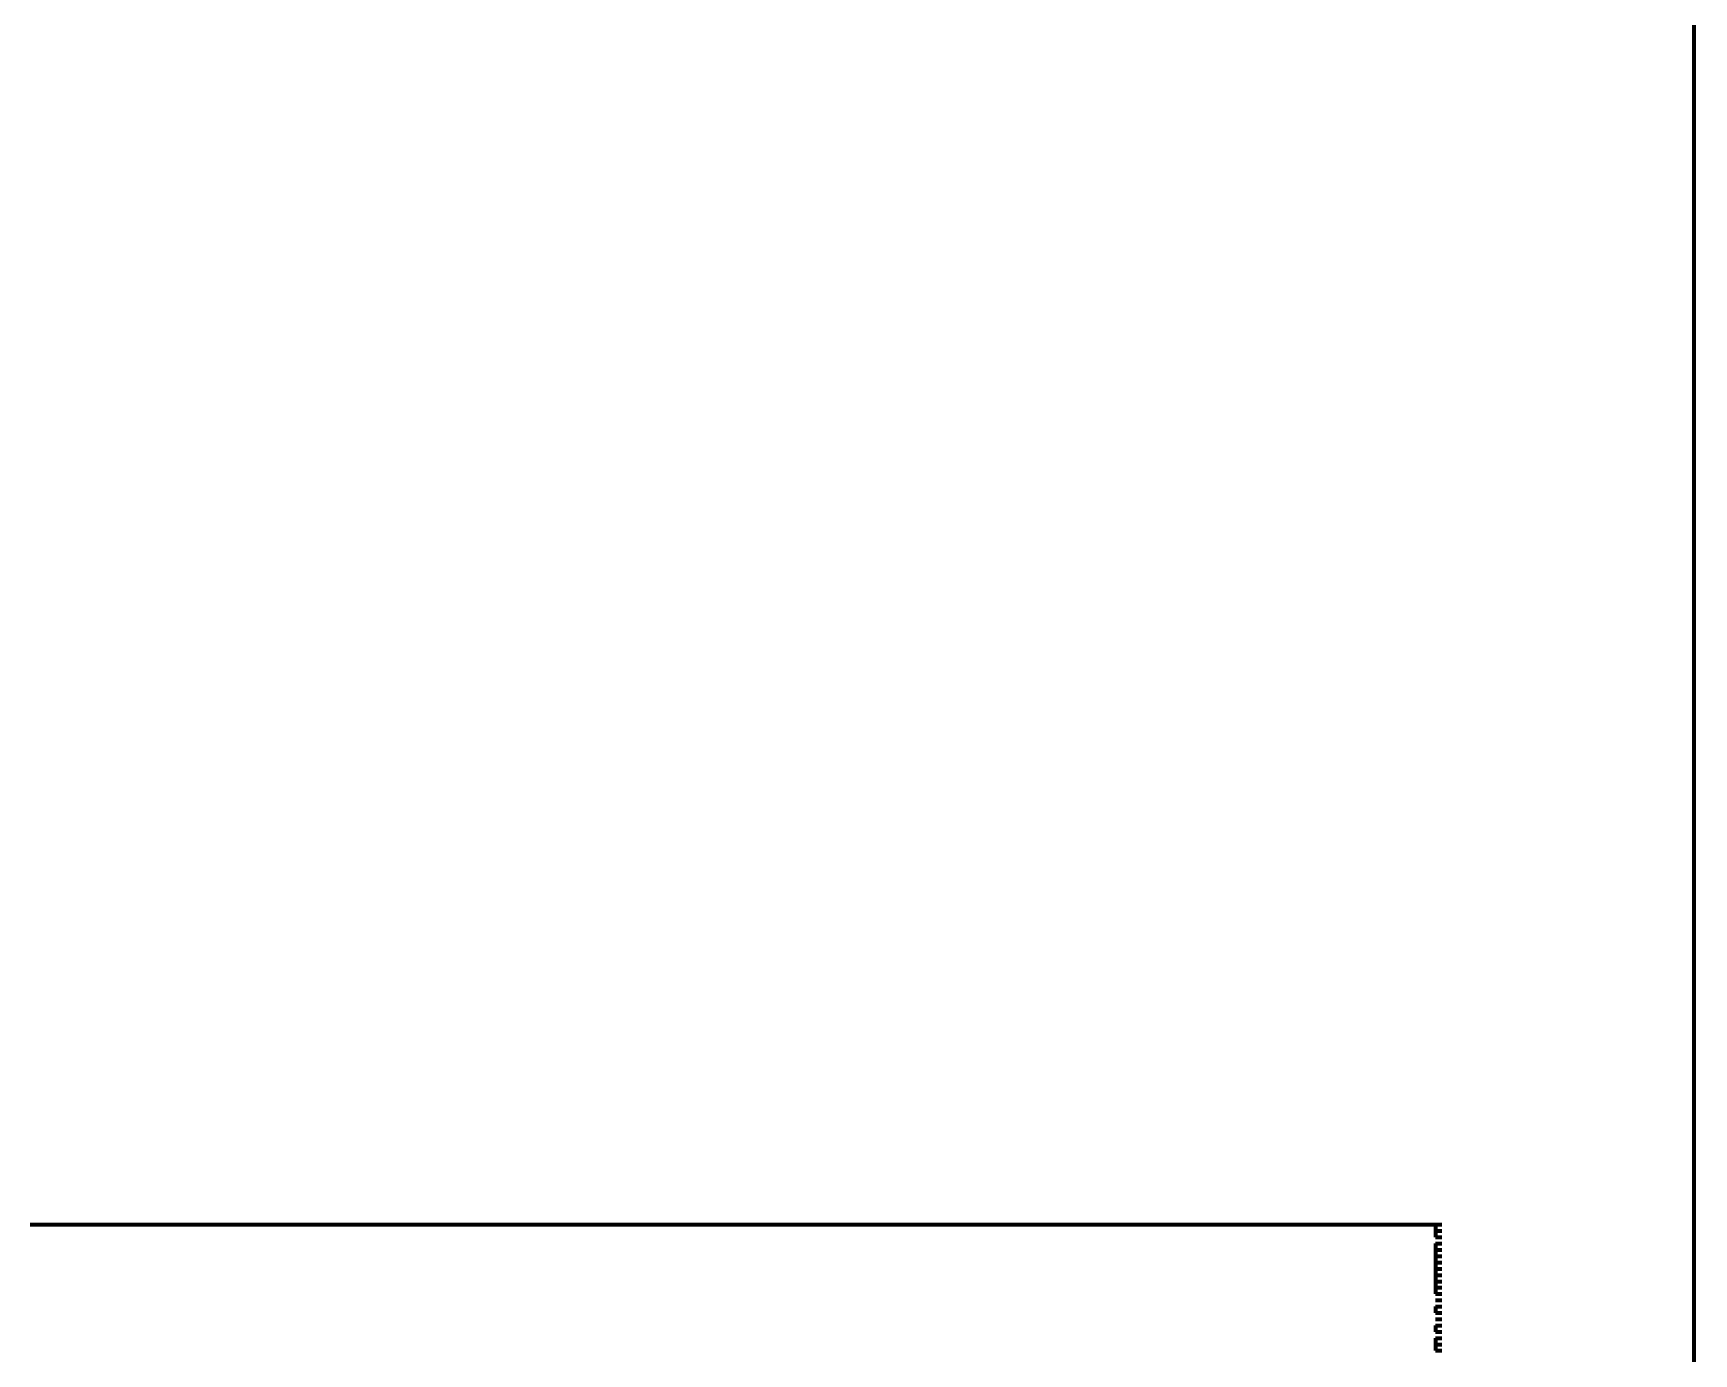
# Model space of a CAD drawing. Header units: inches. Extents: x 16 to 776, y 37 to 575.
# Drawn here: x 369.42 to 413.33, y 258.25 to 293.19 of the extents above; entities that cross this region are included whole.
import ezdxf

# ---------------------------------------------------------------- set-up
doc = ezdxf.new("R2010")
doc.units = ezdxf.units.IN
doc.header["$MEASUREMENT"] = 0
doc.layers.add('P', color=250, linetype='CONTINUOUS', lineweight=100)

msp = doc.modelspace()

# ---------------------------------------------------------------- linework, layer by layer
at = {"layer": 'P', "color": 0, "linetype": 'Continuous'}
for points in [[(54.833, 490.833), (413.333, 490.833), (413.333, 96.167), (54.833, 96.167), (54.833, 490.833)], [(220.833, 490.833), (413.333, 490.833), (413.333, 96.167), (220.833, 96.167), (220.833, 490.833)], [(369.333, 261.667), (369.5, 261.667)], [(369.5, 261.667), (369.667, 261.667)], [(369.5, 261.667), (369.667, 261.667)], [(369.667, 261.667), (369.667, 261.667)], [(369.667, 261.667), (369.667, 261.667)], [(369.667, 261.667), (369.833, 261.667)], [(369.667, 261.667), (369.833, 261.667)], [(369.833, 261.667), (370, 261.667)], [(369.833, 261.667), (370, 261.667)], [(370, 261.667), (370, 261.667)], [(370, 261.667), (370, 261.667)], [(370, 261.667), (370.167, 261.667)], [(370.167, 261.667), (370.333, 261.667)], [(370.167, 261.667), (370.333, 261.667)], [(370.333, 261.667), (370.5, 261.667)], [(370.333, 261.667), (370.5, 261.667)], [(370.5, 261.667), (370.5, 261.667)], [(370.5, 261.667), (370.5, 261.667)], [(370.5, 261.667), (370.667, 261.667)], [(370.667, 261.667), (370.833, 261.667)], [(370.667, 261.667), (370.833, 261.667)], [(370.833, 261.667), (371, 261.667)], [(370.833, 261.667), (371, 261.667)], [(371, 261.667), (371, 261.667)], [(371, 261.667), (371, 261.667)], [(371, 261.667), (371.167, 261.667)], [(371.167, 261.667), (371.333, 261.667)], [(371.167, 261.667), (371.333, 261.667)], [(371.333, 261.667), (371.333, 261.667)], [(371.333, 261.667), (371.333, 261.667)], [(371.333, 261.667), (371.5, 261.667)], [(371.333, 261.667), (371.5, 261.667)], [(371.5, 261.667), (371.667, 261.667)], [(371.667, 261.667), (371.833, 261.667)], [(371.667, 261.667), (371.833, 261.667)], [(371.833, 261.667), (371.833, 261.667)], [(371.833, 261.667), (371.833, 261.667)], [(371.833, 261.667), (372, 261.667)], [(371.833, 261.667), (372, 261.667)], [(372, 261.667), (372.167, 261.667)], [(372, 261.667), (372.167, 261.667)], [(372.167, 261.667), (372.167, 261.667)], [(372.167, 261.667), (372.333, 261.667)], [(372.167, 261.667), (372.333, 261.667)], [(372.333, 261.667), (372.5, 261.667)], [(372.333, 261.667), (372.5, 261.667)], [(372.5, 261.667), (372.667, 261.667)], [(372.5, 261.667), (372.667, 261.667)], [(372.667, 261.667), (372.667, 261.667)], [(372.667, 261.667), (372.833, 261.667)], [(372.667, 261.667), (372.833, 261.667)], [(372.833, 261.667), (373, 261.667)], [(372.833, 261.667), (373, 261.667)], [(373, 261.667), (373, 261.667)], [(373, 261.667), (373, 261.667)], [(373, 261.667), (373.167, 261.667)], [(373.167, 261.667), (373.333, 261.667)], [(373.167, 261.667), (373.333, 261.667)], [(373.333, 261.667), (373.5, 261.667)], [(373.333, 261.667), (373.5, 261.667)], [(373.5, 261.667), (373.5, 261.667)], [(373.5, 261.667), (373.5, 261.667)], [(373.5, 261.667), (373.667, 261.667)], [(373.5, 261.667), (373.667, 261.667)], [(373.667, 261.667), (373.833, 261.667)], [(373.833, 261.667), (374, 261.667)], [(373.833, 261.667), (374, 261.667)], [(374, 261.667), (374, 261.667)], [(374, 261.667), (374, 261.667)], [(374, 261.667), (374.167, 261.667)], [(374, 261.667), (374.167, 261.667)], [(374.167, 261.667), (374.333, 261.667)], [(374.333, 261.667), (374.333, 261.667)], [(374.333, 261.667), (374.333, 261.667)], [(374.333, 261.667), (374.5, 261.667)], [(374.333, 261.667), (374.5, 261.667)], [(374.5, 261.667), (374.667, 261.667)], [(374.5, 261.667), (374.667, 261.667)], [(374.667, 261.667), (374.833, 261.667)], [(374.833, 261.667), (374.833, 261.667)], [(374.833, 261.667), (374.833, 261.667)], [(374.833, 261.667), (375, 261.667)], [(374.833, 261.667), (375, 261.667)], [(375, 261.667), (375.167, 261.667)], [(375, 261.667), (375.167, 261.667)], [(375.167, 261.667), (375.167, 261.667)], [(375.167, 261.667), (375.333, 261.667)], [(375.167, 261.667), (375.333, 261.667)], [(375.333, 261.667), (375.5, 261.667)], [(375.333, 261.667), (375.5, 261.667)], [(375.5, 261.667), (375.667, 261.667)], [(375.5, 261.667), (375.667, 261.667)], [(375.667, 261.667), (375.667, 261.667)], [(375.667, 261.667), (375.667, 261.667)], [(375.667, 261.667), (375.833, 261.667)], [(375.833, 261.667), (376, 261.667)], [(375.833, 261.667), (376, 261.667)], [(376, 261.667), (376, 261.667)], [(376, 261.667), (376, 261.667)], [(376, 261.667), (376.167, 261.667)], [(376, 261.667), (376.167, 261.667)], [(376.167, 261.667), (376.333, 261.667)], [(376.333, 261.667), (376.5, 261.667)], [(376.333, 261.667), (376.5, 261.667)], [(376.5, 261.667), (376.5, 261.667)], [(376.5, 261.667), (376.5, 261.667)], [(376.5, 261.667), (376.667, 261.667)], [(376.5, 261.667), (376.667, 261.667)], [(376.667, 261.667), (376.833, 261.667)], [(376.833, 261.667), (377, 261.667)], [(376.833, 261.667), (377, 261.667)], [(377, 261.667), (377, 261.667)], [(377, 261.667), (377, 261.667)], [(377, 261.667), (377.167, 261.667)], [(377, 261.667), (377.167, 261.667)], [(377.167, 261.667), (377.333, 261.667)], [(377.333, 261.667), (377.333, 261.667)], [(377.333, 261.667), (377.333, 261.667)], [(377.333, 261.667), (377.5, 261.667)], [(377.333, 261.667), (377.5, 261.667)], [(377.5, 261.667), (377.667, 261.667)], [(377.5, 261.667), (377.667, 261.667)], [(377.667, 261.667), (377.833, 261.667)], [(377.667, 261.667), (377.833, 261.667)], [(377.833, 261.667), (377.833, 261.667)], [(377.833, 261.667), (377.833, 261.667)], [(377.833, 261.667), (378, 261.667)], [(378, 261.667), (378.167, 261.667)], [(378, 261.667), (378.167, 261.667)], [(378.167, 261.667), (378.167, 261.667)], [(378.167, 261.667), (378.167, 261.667)], [(378.167, 261.667), (378.333, 261.667)], [(378.167, 261.667), (378.333, 261.667)], [(378.333, 261.667), (378.5, 261.667)], [(378.5, 261.667), (378.667, 261.667)], [(378.5, 261.667), (378.667, 261.667)], [(378.667, 261.667), (378.667, 261.667)], [(378.667, 261.667), (378.667, 261.667)], [(378.667, 261.667), (378.833, 261.667)], [(378.667, 261.667), (378.833, 261.667)], [(378.833, 261.667), (379, 261.667)], [(379, 261.667), (379, 261.667)], [(379, 261.667), (379, 261.667)], [(379, 261.667), (379.167, 261.667)], [(379, 261.667), (379.167, 261.667)], [(379.167, 261.667), (379.333, 261.667)], [(379.167, 261.667), (379.333, 261.667)], [(379.333, 261.667), (379.5, 261.667)], [(379.5, 261.667), (379.5, 261.667)], [(379.5, 261.667), (379.5, 261.667)], [(379.5, 261.667), (379.667, 261.667)], [(379.5, 261.667), (379.667, 261.667)], [(379.667, 261.667), (379.833, 261.667)], [(379.667, 261.667), (379.833, 261.667)], [(379.833, 261.667), (380, 261.667)], [(379.833, 261.667), (380, 261.667)], [(380, 261.667), (380, 261.667)], [(380, 261.667), (380.167, 261.667)], [(380, 261.667), (380.167, 261.667)], [(380.167, 261.667), (380.333, 261.667)], [(380.167, 261.667), (380.333, 261.667)], [(380.333, 261.667), (380.333, 261.667)], [(380.333, 261.667), (380.333, 261.667)], [(380.333, 261.667), (380.5, 261.667)], [(380.5, 261.667), (380.667, 261.667)], [(380.5, 261.667), (380.667, 261.667)], [(380.667, 261.667), (380.833, 261.667)], [(380.667, 261.667), (380.833, 261.667)], [(380.833, 261.667), (380.833, 261.667)], [(380.833, 261.667), (380.833, 261.667)], [(380.833, 261.667), (381, 261.667)], [(381, 261.667), (381.167, 261.667)], [(381, 261.667), (381.167, 261.667)], [(381.167, 261.667), (381.167, 261.667)], [(381.167, 261.667), (381.167, 261.667)], [(381.167, 261.667), (381.333, 261.667)], [(381.167, 261.667), (381.333, 261.667)], [(381.333, 261.667), (381.5, 261.667)], [(381.5, 261.667), (381.667, 261.667)], [(381.5, 261.667), (381.667, 261.667)], [(381.667, 261.667), (381.667, 261.667)], [(381.667, 261.667), (381.667, 261.667)], [(381.667, 261.667), (381.833, 261.667)], [(381.667, 261.667), (381.833, 261.667)], [(381.833, 261.667), (382, 261.667)], [(381.833, 261.667), (382, 261.667)], [(382, 261.667), (382, 261.667)], [(382, 261.667), (382.167, 261.667)], [(382, 261.667), (382.167, 261.667)], [(382.167, 261.667), (382.333, 261.667)], [(382.167, 261.667), (382.333, 261.667)], [(382.333, 261.667), (382.5, 261.667)], [(382.333, 261.667), (382.5, 261.667)], [(382.5, 261.667), (382.5, 261.667)], [(382.5, 261.667), (382.667, 261.667)], [(382.5, 261.667), (382.667, 261.667)], [(382.667, 261.667), (382.833, 261.667)], [(382.667, 261.667), (382.833, 261.667)], [(382.833, 261.667), (383, 261.667)], [(382.833, 261.667), (383, 261.667)], [(383, 261.667), (383, 261.667)], [(383, 261.667), (383.167, 261.667)], [(383, 261.667), (383.167, 261.667)], [(383.167, 261.667), (383.333, 261.667)], [(383.167, 261.667), (383.333, 261.667)], [(383.333, 261.667), (383.333, 261.667)], [(383.333, 261.667), (383.333, 261.667)], [(383.333, 261.667), (383.5, 261.667)], [(383.333, 261.667), (383.5, 261.667)], [(383.5, 261.667), (383.667, 261.667)], [(383.667, 261.667), (383.833, 261.667)], [(383.667, 261.667), (383.833, 261.667)], [(383.833, 261.667), (383.833, 261.667)], [(383.833, 261.667), (383.833, 261.667)], [(383.833, 261.667), (384, 261.667)], [(383.833, 261.667), (384, 261.667)], [(384, 261.667), (384.167, 261.667)], [(384, 261.667), (384.167, 261.667)], [(384.167, 261.667), (384.167, 261.667)], [(384.167, 261.667), (384.333, 261.667)], [(384.167, 261.667), (384.333, 261.667)], [(384.333, 261.667), (384.5, 261.667)], [(384.333, 261.667), (384.5, 261.667)], [(384.5, 261.667), (384.667, 261.667)], [(384.5, 261.667), (384.667, 261.667)], [(384.667, 261.667), (384.667, 261.667)], [(384.667, 261.667), (384.833, 261.667)], [(384.667, 261.667), (384.833, 261.667)], [(384.833, 261.667), (385, 261.667)], [(384.833, 261.667), (385, 261.667)], [(385, 261.667), (385, 261.667)], [(385, 261.667), (385, 261.667)], [(385, 261.667), (385.167, 261.667)], [(385.167, 261.667), (385.333, 261.667)], [(385.167, 261.667), (385.333, 261.667)], [(385.333, 261.667), (385.5, 261.667)], [(385.333, 261.667), (385.5, 261.667)], [(385.5, 261.667), (385.5, 261.667)], [(385.5, 261.667), (385.5, 261.667)], [(385.5, 261.667), (385.667, 261.667)], [(385.5, 261.667), (385.667, 261.667)], [(385.667, 261.667), (385.833, 261.667)], [(385.833, 261.667), (386, 261.667)], [(385.833, 261.667), (386, 261.667)], [(386, 261.667), (386, 261.667)], [(386, 261.667), (386, 261.667)], [(386, 261.667), (386.167, 261.667)], [(386, 261.667), (386.167, 261.667)], [(386.167, 261.667), (386.333, 261.667)], [(386.333, 261.667), (386.333, 261.667)], [(386.333, 261.667), (386.333, 261.667)], [(386.333, 261.667), (386.5, 261.667)], [(386.333, 261.667), (386.5, 261.667)], [(386.5, 261.667), (386.667, 261.667)], [(386.5, 261.667), (386.667, 261.667)], [(386.667, 261.667), (386.833, 261.667)], [(386.833, 261.667), (386.833, 261.667)], [(386.833, 261.667), (386.833, 261.667)], [(386.833, 261.667), (387, 261.667)], [(386.833, 261.667), (387, 261.667)], [(387, 261.667), (387.167, 261.667)], [(387, 261.667), (387.167, 261.667)], [(387.167, 261.667), (387.167, 261.667)], [(387.167, 261.667), (387.333, 261.667)], [(387.167, 261.667), (387.333, 261.667)], [(387.333, 261.667), (387.5, 261.667)], [(387.333, 261.667), (387.5, 261.667)], [(387.5, 261.667), (387.667, 261.667)], [(387.5, 261.667), (387.667, 261.667)], [(387.667, 261.667), (387.667, 261.667)], [(387.667, 261.667), (387.667, 261.667)], [(387.667, 261.667), (387.833, 261.667)], [(387.833, 261.667), (388, 261.667)], [(387.833, 261.667), (388, 261.667)], [(388, 261.667), (388, 261.667)], [(388, 261.667), (388, 261.667)], [(388, 261.667), (388.167, 261.667)], [(388, 261.667), (388.167, 261.667)], [(388.167, 261.667), (388.333, 261.667)], [(388.333, 261.667), (388.5, 261.667)], [(388.333, 261.667), (388.5, 261.667)], [(388.5, 261.667), (388.5, 261.667)], [(388.5, 261.667), (388.5, 261.667)], [(388.5, 261.667), (388.667, 261.667)], [(388.5, 261.667), (388.667, 261.667)], [(388.667, 261.667), (388.833, 261.667)], [(388.833, 261.667), (389, 261.667)], [(388.833, 261.667), (389, 261.667)], [(389, 261.667), (389, 261.667)], [(389, 261.667), (389, 261.667)], [(389, 261.667), (389.167, 261.667)], [(389, 261.667), (389.167, 261.667)], [(389.167, 261.667), (389.333, 261.667)], [(389.333, 261.667), (389.333, 261.667)], [(389.333, 261.667), (389.333, 261.667)], [(389.333, 261.667), (389.5, 261.667)], [(389.333, 261.667), (389.5, 261.667)], [(389.5, 261.667), (389.667, 261.667)], [(389.5, 261.667), (389.667, 261.667)], [(389.667, 261.667), (389.833, 261.667)], [(389.667, 261.667), (389.833, 261.667)], [(389.833, 261.667), (389.833, 261.667)], [(389.833, 261.667), (390, 261.667)], [(389.833, 261.667), (390, 261.667)], [(390, 261.667), (390.167, 261.667)], [(390, 261.667), (390.167, 261.667)], [(390.167, 261.667), (390.167, 261.667)], [(390.167, 261.667), (390.167, 261.667)], [(390.167, 261.667), (390.333, 261.667)], [(390.333, 261.667), (390.5, 261.667)], [(390.333, 261.667), (390.5, 261.667)], [(390.5, 261.667), (390.667, 261.667)], [(390.5, 261.667), (390.667, 261.667)], [(390.667, 261.667), (390.667, 261.667)], [(390.667, 261.667), (390.667, 261.667)], [(390.667, 261.667), (390.833, 261.667)], [(390.833, 261.667), (391, 261.667)], [(390.833, 261.667), (391, 261.667)], [(391, 261.667), (391, 261.667)], [(391, 261.667), (391, 261.667)], [(391, 261.667), (391.167, 261.667)], [(391, 261.667), (391.167, 261.667)], [(391.167, 261.667), (391.333, 261.667)], [(391.333, 261.667), (391.5, 261.667)], [(391.333, 261.667), (391.5, 261.667)], [(391.5, 261.667), (391.5, 261.667)], [(391.5, 261.667), (391.5, 261.667)], [(391.5, 261.667), (391.667, 261.667)], [(391.5, 261.667), (391.667, 261.667)], [(391.667, 261.667), (391.833, 261.667)], [(391.667, 261.667), (391.833, 261.667)], [(391.833, 261.667), (392, 261.667)], [(391.833, 261.667), (392, 261.667)], [(392, 261.667), (392, 261.667)], [(392, 261.667), (392.167, 261.667)], [(392, 261.667), (392.167, 261.667)], [(392.167, 261.667), (392.333, 261.667)], [(392.167, 261.667), (392.333, 261.667)], [(392.333, 261.667), (392.333, 261.667)], [(392.333, 261.667), (392.333, 261.667)], [(392.333, 261.667), (392.5, 261.667)], [(392.5, 261.667), (392.667, 261.667)], [(392.5, 261.667), (392.667, 261.667)], [(392.667, 261.667), (392.833, 261.667)], [(392.667, 261.667), (392.833, 261.667)], [(392.833, 261.667), (392.833, 261.667)], [(392.833, 261.667), (392.833, 261.667)], [(392.833, 261.667), (393, 261.667)], [(393, 261.667), (393.167, 261.667)], [(393, 261.667), (393.167, 261.667)], [(393.167, 261.667), (393.167, 261.667)], [(393.167, 261.667), (393.167, 261.667)], [(393.167, 261.667), (393.333, 261.667)], [(393.167, 261.667), (393.333, 261.667)], [(393.333, 261.667), (393.5, 261.667)], [(393.5, 261.667), (393.667, 261.667)], [(393.5, 261.667), (393.667, 261.667)], [(393.667, 261.667), (393.667, 261.667)], [(393.667, 261.667), (393.667, 261.667)], [(393.667, 261.667), (393.833, 261.667)], [(393.667, 261.667), (393.833, 261.667)], [(393.833, 261.667), (394, 261.667)], [(393.833, 261.667), (394, 261.667)], [(394, 261.667), (394, 261.667)], [(394, 261.667), (394.167, 261.667)], [(394, 261.667), (394.167, 261.667)], [(394.167, 261.667), (394.333, 261.667)], [(394.167, 261.667), (394.333, 261.667)], [(394.333, 261.667), (394.5, 261.667)], [(394.333, 261.667), (394.5, 261.667)], [(394.5, 261.667), (394.5, 261.667)], [(394.5, 261.667), (394.667, 261.667)], [(394.5, 261.667), (394.667, 261.667)], [(394.667, 261.667), (394.833, 261.667)], [(394.667, 261.667), (394.833, 261.667)], [(394.833, 261.667), (395, 261.667)], [(394.833, 261.667), (395, 261.667)], [(395, 261.667), (395, 261.667)], [(395, 261.667), (395.167, 261.667)], [(395, 261.667), (395.167, 261.667)], [(395.167, 261.667), (395.333, 261.667)], [(395.167, 261.667), (395.333, 261.667)], [(395.333, 261.667), (395.333, 261.667)], [(395.333, 261.667), (395.333, 261.667)], [(395.333, 261.667), (395.5, 261.667)], [(395.333, 261.667), (395.5, 261.667)], [(395.5, 261.667), (395.667, 261.667)], [(395.667, 261.667), (395.833, 261.667)], [(395.667, 261.667), (395.833, 261.667)], [(395.833, 261.667), (395.833, 261.667)], [(395.833, 261.667), (395.833, 261.667)], [(395.833, 261.667), (396, 261.667)], [(395.833, 261.667), (396, 261.667)], [(396, 261.667), (396.167, 261.667)], [(396.167, 261.667), (396.167, 261.667)], [(396.167, 261.667), (396.167, 261.667)], [(396.167, 261.667), (396.333, 261.667)], [(396.167, 261.667), (396.333, 261.667)], [(396.333, 261.667), (396.5, 261.667)], [(396.333, 261.667), (396.5, 261.667)], [(396.5, 261.667), (396.667, 261.667)], [(396.667, 261.667), (396.667, 261.667)], [(396.667, 261.667), (396.667, 261.667)], [(396.667, 261.667), (396.833, 261.667)], [(396.667, 261.667), (396.833, 261.667)], [(396.833, 261.667), (397, 261.667)], [(396.833, 261.667), (397, 261.667)], [(397, 261.667), (397, 261.667)], [(397, 261.667), (397.167, 261.667)], [(397, 261.667), (397.167, 261.667)], [(397.167, 261.667), (397.333, 261.667)], [(397.167, 261.667), (397.333, 261.667)], [(397.333, 261.667), (397.5, 261.667)], [(397.333, 261.667), (397.5, 261.667)], [(397.5, 261.667), (397.5, 261.667)], [(397.5, 261.667), (397.5, 261.667)], [(397.5, 261.667), (397.667, 261.667)], [(397.667, 261.667), (397.833, 261.667)], [(397.667, 261.667), (397.833, 261.667)], [(397.833, 261.667), (398, 261.667)], [(397.833, 261.667), (398, 261.667)], [(398, 261.667), (398, 261.667)], [(398, 261.667), (398, 261.667)], [(398, 261.667), (398.167, 261.667)], [(398.167, 261.667), (398.333, 261.667)], [(398.167, 261.667), (398.333, 261.667)], [(398.333, 261.667), (398.333, 261.667)], [(398.333, 261.667), (398.333, 261.667)], [(398.333, 261.667), (398.5, 261.667)], [(398.333, 261.667), (398.5, 261.667)], [(398.5, 261.667), (398.667, 261.667)], [(398.667, 261.667), (398.833, 261.667)], [(398.667, 261.667), (398.833, 261.667)], [(398.833, 261.667), (398.833, 261.667)], [(398.833, 261.667), (398.833, 261.667)], [(398.833, 261.667), (399, 261.667)], [(398.833, 261.667), (399, 261.667)], [(399, 261.667), (399.167, 261.667)], [(399.167, 261.667), (399.167, 261.667)], [(399.167, 261.667), (399.167, 261.667)], [(399.167, 261.667), (399.333, 261.667)], [(399.167, 261.667), (399.333, 261.667)], [(399.333, 261.667), (399.5, 261.667)], [(399.333, 261.667), (399.5, 261.667)], [(399.5, 261.667), (399.667, 261.667)], [(399.5, 261.667), (399.667, 261.667)], [(399.667, 261.667), (399.667, 261.667)], [(399.667, 261.667), (399.667, 261.667)], [(399.667, 261.667), (399.833, 261.667)], [(399.833, 261.667), (400, 261.667)], [(399.833, 261.667), (400, 261.667)], [(400, 261.667), (400, 261.667)], [(400, 261.667), (400, 261.667)], [(400, 261.667), (400.167, 261.667)], [(400, 261.667), (400.167, 261.667)], [(400.167, 261.667), (400.333, 261.667)], [(400.333, 261.667), (400.5, 261.667)], [(400.333, 261.667), (400.5, 261.667)], [(400.5, 261.667), (400.5, 261.667)], [(400.5, 261.667), (400.5, 261.667)], [(400.5, 261.667), (400.667, 261.667)], [(400.5, 261.667), (400.667, 261.667)], [(400.667, 261.667), (400.833, 261.667)], [(400.833, 261.667), (401, 261.667)], [(400.833, 261.667), (401, 261.667)], [(401, 261.667), (401, 261.667)], [(401, 261.667), (401, 261.667)], [(401, 261.667), (401.167, 261.667)], [(401, 261.667), (401.167, 261.667)], [(401.167, 261.667), (401.333, 261.667)], [(401.333, 261.667), (401.333, 261.667)], [(401.333, 261.667), (401.333, 261.667)], [(401.333, 261.667), (401.5, 261.667)], [(401.333, 261.667), (401.5, 261.667)], [(401.5, 261.667), (401.667, 261.667)], [(401.5, 261.667), (401.667, 261.667)], [(401.667, 261.667), (401.833, 261.667)], [(401.667, 261.667), (401.833, 261.667)], [(401.833, 261.667), (401.833, 261.667)], [(401.833, 261.667), (402, 261.667)], [(401.833, 261.667), (402, 261.667)], [(402, 261.667), (402.167, 261.667)], [(402, 261.667), (402.167, 261.667)], [(402.167, 261.667), (402.167, 261.667)], [(402.167, 261.667), (402.167, 261.667)], [(402.167, 261.667), (402.333, 261.667)], [(402.333, 261.667), (402.5, 261.667)], [(402.333, 261.667), (402.5, 261.667)], [(402.5, 261.667), (402.667, 261.667)], [(402.5, 261.667), (402.667, 261.667)], [(402.667, 261.667), (402.667, 261.667)], [(402.667, 261.667), (402.667, 261.667)], [(402.667, 261.667), (402.833, 261.667)], [(402.833, 261.667), (403, 261.667)], [(402.833, 261.667), (403, 261.667)], [(403, 261.667), (403, 261.667)], [(403, 261.667), (403, 261.667)], [(403, 261.667), (403.167, 261.667)], [(403, 261.667), (403.167, 261.667)], [(403.167, 261.667), (403.333, 261.667)], [(403.333, 261.667), (403.5, 261.667)], [(403.333, 261.667), (403.5, 261.667)], [(403.5, 261.667), (403.5, 261.667)], [(403.5, 261.667), (403.5, 261.667)], [(403.5, 261.667), (403.667, 261.667)], [(403.5, 261.667), (403.667, 261.667)], [(403.667, 261.667), (403.833, 261.667)], [(403.667, 261.667), (403.833, 261.667)], [(403.833, 261.667), (404, 261.667)], [(404, 261.667), (404, 261.667)], [(404, 261.667), (404, 261.667)], [(404, 261.667), (404.167, 261.667)], [(404, 261.667), (404.167, 261.667)], [(404.167, 261.667), (404.333, 261.667)], [(404.167, 261.667), (404.333, 261.667)], [(404.333, 261.667), (404.333, 261.667)], [(404.333, 261.667), (404.5, 261.667)], [(404.333, 261.667), (404.5, 261.667)], [(404.5, 261.667), (404.667, 261.667)], [(404.5, 261.667), (404.667, 261.667)], [(404.667, 261.667), (404.833, 261.667)], [(404.667, 261.667), (404.833, 261.667)], [(404.833, 261.667), (404.833, 261.667)], [(404.833, 261.667), (405, 261.667)], [(404.833, 261.667), (405, 261.667)], [(405, 261.667), (405.167, 261.667)], [(405, 261.667), (405.167, 261.667)], [(405.167, 261.667), (405.167, 261.667)], [(405.167, 261.667), (405.167, 261.667)], [(405.167, 261.667), (405.333, 261.667)], [(405.333, 261.667), (405.5, 261.667)], [(405.333, 261.667), (405.5, 261.667)], [(405.5, 261.667), (405.667, 261.667)], [(405.5, 261.667), (405.667, 261.667)], [(405.667, 261.667), (405.667, 261.667)], [(405.667, 261.667), (405.667, 261.667)], [(405.667, 261.667), (405.833, 261.667)], [(405.667, 261.667), (405.833, 261.667)], [(405.833, 261.667), (406, 261.667)], [(405.833, 261.667), (406, 261.667)], [(406, 261.667), (406, 261.667)], [(406, 261.667), (406.167, 261.667)], [(406, 261.667), (406.167, 261.667)], [(406.167, 261.667), (406.333, 261.667)], [(406.167, 261.667), (406.333, 261.667)], [(406.333, 261.667), (406.5, 261.667)], [(406.5, 261.667), (406.667, 261.667)], [(406.5, 261.667), (406.5, 261.667)], [(406.5, 261.667), (406.667, 261.667)], [(406.5, 261.667), (406.5, 261.5)], [(406.5, 261.667), (406.5, 261.667)], [(406.5, 261.667), (406.5, 261.667)], [(406.5, 261.667), (406.667, 261.667)], [(406.5, 261.667), (406.667, 261.667)], [(406.5, 261.5), (406.667, 261.5)], [(406.5, 261.5), (406.5, 261.333)], [(406.5, 261.333), (406.667, 261.333)], [(406.5, 261.167), (406.667, 261.167)], [(406.5, 261.167), (406.5, 261.167)], [(406.5, 261.167), (406.667, 261.167)], [(406.5, 261.167), (406.5, 261)], [(406.5, 261), (406.667, 261)], [(406.5, 261), (406.5, 260.833)], [(406.5, 260.833), (406.667, 260.833)], [(406.5, 260.833), (406.667, 260.833)], [(406.5, 260.833), (406.5, 260.667)], [(406.5, 260.667), (406.667, 260.667)], [(406.5, 260.667), (406.5, 260.5)], [(406.5, 260.5), (406.667, 260.5)], [(406.5, 260.5), (406.5, 260.333)], [(406.5, 260.333), (406.667, 260.333)], [(406.5, 260.333), (406.667, 260.333)], [(406.5, 260.333), (406.5, 260.167)], [(406.5, 260.167), (406.667, 260.167)], [(406.5, 260.167), (406.5, 260)], [(406.5, 260), (406.667, 260)], [(406.5, 260), (406.5, 260)], [(406.5, 260), (406.667, 260)], [(406.5, 260), (406.5, 259.833)], [(406.5, 259.833), (406.667, 259.833)], [(406.5, 259.667), (406.667, 259.667)], [(406.5, 259.667), (406.667, 259.667)], [(406.5, 259.5), (406.667, 259.5)], [(406.5, 259.5), (406.5, 259.5)], [(406.5, 259.5), (406.667, 259.5)], [(406.5, 259.5), (406.5, 259.333)], [(406.5, 259.333), (406.667, 259.333)], [(406.5, 259.167), (406.667, 259.167)], [(406.5, 259.167), (406.667, 259.167)], [(406.5, 259), (406.667, 259)], [(406.5, 259), (406.5, 259)], [(406.5, 259), (406.667, 259)], [(406.5, 259), (406.5, 258.833)], [(406.5, 258.833), (406.667, 258.833)], [(406.5, 258.667), (406.667, 258.667)], [(406.5, 258.667), (406.667, 258.667)], [(406.5, 258.667), (406.667, 258.667)], [(406.5, 258.667), (406.5, 258.5)], [(406.5, 258.5), (406.667, 258.5)], [(406.5, 258.5), (406.5, 258.333)], [(406.5, 258.333), (406.667, 258.333)]]:
    msp.add_lwpolyline(points, dxfattribs=at)

doc.saveas('drawing.dxf')
